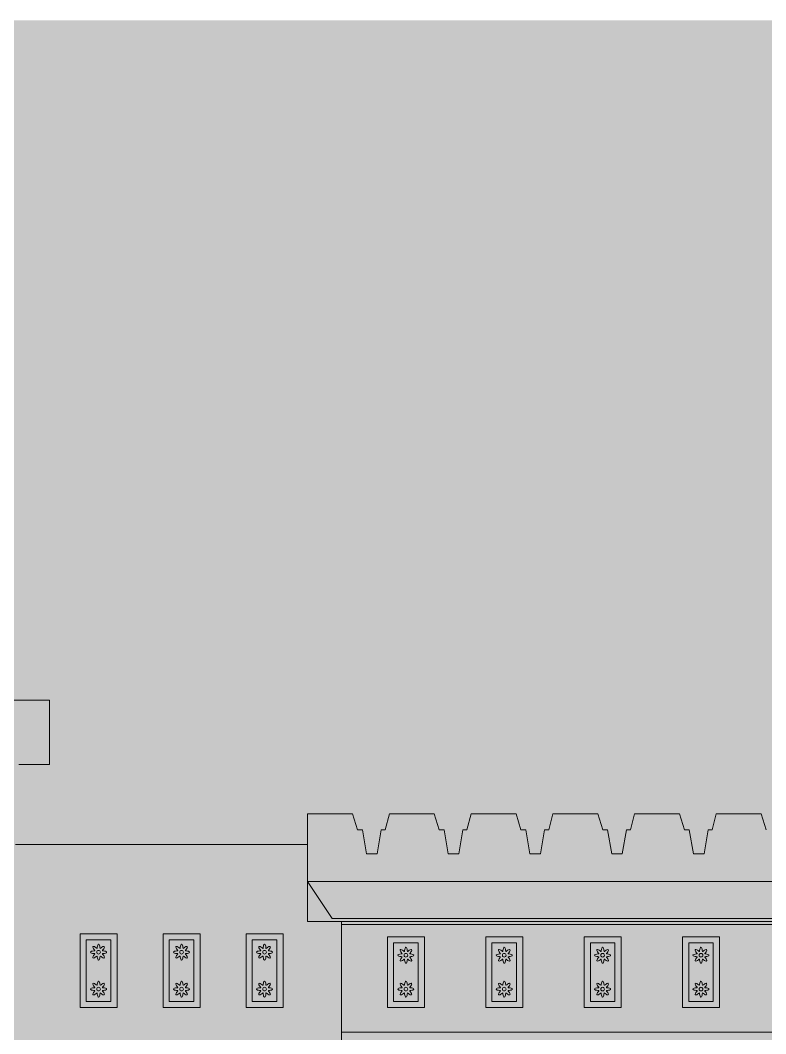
# Model space of a CAD drawing. Header units: millimetres. Extents: x -2412 to 16214, y -1176 to 12015.
# Drawn here: x 8695 to 12398, y 6985 to 12015 of the extents above; entities that cross this region are included whole.
import ezdxf

# ---------------------------------------------------------------- set-up
doc = ezdxf.new("R2010")
doc.units = ezdxf.units.MM
for name, color, linetype, lineweight, true_color in [('00_WHITE_BACKGROUND', 7, 'Continuous', 18, 0xffffff), ('01_STRUCTURE', 7, 'Continuous', 18, 0x000000), ('02_CORNICES', 7, 'Continuous', 18, 0x000000), ('03_FRAMES_DOORS', 7, 'Continuous', 18, 0x000000), ('04_GLAZING_SHUTTERS', 7, 'Continuous', 18, 0x000000), ('05_STONE_JOINTS', 7, 'Continuous', 18, 0x000000), ('06_ORNAMENT', 7, 'Continuous', 18, 0x000000)]:
    doc.layers.add(name, color=color, linetype=linetype, lineweight=lineweight, true_color=true_color)

msp = doc.modelspace()

# ---------------------------------------------------------------- linework, layer by layer
at = {"layer": '00_WHITE_BACKGROUND', "lineweight": 18, "true_color": 0xffffff}
msp.add_solid([(-2412.2137, -1175.5725), (16213.7405, -1175.5725), (-2412.2137, 12015.2672), (16213.7405, 12015.2672)], dxfattribs=at)
at = {"layer": '01_STRUCTURE', "color": 7, "lineweight": 18, "true_color": 0x000000}
for points in [[(10122.1374, 7923.6641), (8671.7557, 7923.6641)], [(10290.0763, 7541.9847), (10122.1374, 7541.9847), (10122.1374, 7740.458)], [(10290.0763, 6992.3664), (10290.0763, 7526.7176)]]:
    msp.add_lwpolyline(points, dxfattribs=at)
at = {"layer": '02_CORNICES', "color": 7, "lineweight": 18, "true_color": 0x000000}
for points in [[(8620.8244, 8641.2214), (8839.6947, 8641.2214), (8839.6947, 8320.6107), (8687.0229, 8320.6107)], [(10122.1374, 7740.458), (10122.1374, 7923.6641), (10122.1374, 8076.3359), (10345.4656, 8076.3359), (10369.8321, 7996.9466), (10394.1985, 7996.9466), (10414.5038, 7877.8626), (10467.2824, 7877.8626), (10487.5878, 7996.9466), (10507.8931, 7996.9466), (10528.1985, 8076.3359), (10751.5267, 8076.3359), (10775.8931, 7996.9466), (10800.2595, 7996.9466), (10820.5649, 7877.8626), (10873.3435, 7877.8626), (10893.6489, 7996.9466), (10913.9542, 7996.9466), (10934.2595, 8076.3359), (11157.5878, 8076.3359), (11181.9542, 7996.9466), (11206.3206, 7996.9466), (11226.6107, 7877.8626), (11279.4046, 7877.8626), (11299.7099, 7996.9466), (11320.0153, 7996.9466), (11340.3206, 8076.3359), (11563.6489, 8076.3359), (11588.0153, 7996.9466), (11612.3664, 7996.9466), (11632.6718, 7877.8626), (11685.4656, 7877.8626), (11705.771, 7996.9466), (11726.0763, 7996.9466), (11746.3664, 8076.3359), (11969.7099, 8076.3359), (11994.0763, 7996.9466), (12018.4275, 7996.9466), (12038.7328, 7877.8626), (12091.5267, 7877.8626), (12111.8321, 7996.9466), (12132.1221, 7996.9466), (12152.4275, 8076.3359), (12375.771, 8076.3359), (12400.1221, 7996.9466)], [(14000, 7740.458), (10122.1374, 7740.458)], [(14000, 7740.458), (13877.8626, 7557.2519), (10244.2748, 7557.2519), (10122.1374, 7740.458)]]:
    msp.add_lwpolyline(points, dxfattribs=at)
at = {"layer": '03_FRAMES_DOORS', "color": 7, "lineweight": 18, "true_color": 0x000000}
for points in [[(8992.3664, 7480.916), (8992.3664, 7114.5038), (9175.5725, 7114.5038), (9175.5725, 7480.916)], [(9404.5802, 7480.916), (9404.5802, 7114.5038), (9587.7863, 7114.5038), (9587.7863, 7480.916)], [(9816.7939, 7480.916), (9816.7939, 7114.5038), (10000, 7114.5038), (10000, 7480.916)], [(10519.084, 7465.6489), (10702.2901, 7465.6489), (10702.2901, 7114.5038), (10519.084, 7114.5038)], [(11007.6336, 7465.6489), (11190.8397, 7465.6489), (11190.8397, 7114.5038), (11007.6336, 7114.5038)], [(11496.1832, 7465.6489), (11679.3893, 7465.6489), (11679.3893, 7114.5038), (11496.1832, 7114.5038)], [(11984.7328, 7465.6489), (12167.9389, 7465.6489), (12167.9389, 7114.5038), (11984.7328, 7114.5038)]]:
    msp.add_lwpolyline(points, close=True, dxfattribs=at)
at = {"layer": '04_GLAZING_SHUTTERS', "color": 7, "lineweight": 18, "true_color": 0x000000}
for points in [[(9022.9008, 7450.3817), (9022.9008, 7145.0382), (9145.0382, 7145.0382), (9145.0382, 7450.3817)], [(9435.1145, 7450.3817), (9435.1145, 7145.0382), (9557.2519, 7145.0382), (9557.2519, 7450.3817)], [(9847.3282, 7450.3817), (9847.3282, 7145.0382), (9969.4656, 7145.0382), (9969.4656, 7450.3817)], [(10549.6183, 7435.1145), (10671.7557, 7435.1145), (10671.7557, 7145.0382), (10549.6183, 7145.0382)], [(11038.1679, 7435.1145), (11160.3053, 7435.1145), (11160.3053, 7145.0382), (11038.1679, 7145.0382)], [(11526.7176, 7435.1145), (11648.855, 7435.1145), (11648.855, 7145.0382), (11526.7176, 7145.0382)], [(12015.2672, 7435.1145), (12137.4046, 7435.1145), (12137.4046, 7145.0382), (12015.2672, 7145.0382)]]:
    msp.add_lwpolyline(points, close=True, dxfattribs=at)
at = {"layer": '05_STONE_JOINTS', "color": 7, "lineweight": 18, "true_color": 0x000000}
for points in [[(13832.0611, 7526.7176), (13832.0611, 7541.9847), (10290.0763, 7541.9847), (10290.0763, 7526.7176)], [(13832.0611, 6992.3664), (13832.0611, 6977.0992), (13832.0611, 6656.4885), (13832.0611, 6564.8855), (10290.0763, 6564.8855), (10290.0763, 6656.4885), (10290.0763, 6977.0992), (10290.0763, 6992.3664)]]:
    msp.add_lwpolyline(points, close=True, dxfattribs=at)
at = {"layer": '06_ORNAMENT', "color": 7, "lineweight": 18, "true_color": 0x000000}
for points in [[(9044.2748, 7389.313), (9045.6336, 7386.7939), (9049.3435, 7384.7481), (9054.3817, 7383.4198), (9059.4351, 7382.7328), (9063.2214, 7382.2748), (9064.9008, 7381.4198), (9064.3053, 7379.6183), (9061.9695, 7376.6107), (9058.8855, 7372.5496), (9056.2595, 7368.0458), (9055.084, 7363.9847), (9055.9084, 7361.2519), (9058.6412, 7360.4275), (9062.7023, 7361.6031), (9067.2061, 7364.229), (9071.2672, 7367.313), (9074.2748, 7369.6489), (9076.0763, 7370.2443), (9076.9313, 7368.5649), (9077.3893, 7364.7786), (9078.0916, 7359.7252), (9079.4046, 7354.687), (9081.4504, 7350.9771), (9083.9695, 7349.6183), (9086.4885, 7350.9771), (9088.5344, 7354.687), (9089.8626, 7359.7252), (9090.5496, 7364.7786), (9091.0076, 7368.5649), (9091.8626, 7370.2443), (9093.6641, 7369.6489), (9096.6718, 7367.313), (9100.7328, 7364.229), (9105.2366, 7361.6031), (9109.2977, 7360.4275), (9112.0305, 7361.2519), (9112.855, 7363.9847), (9111.6794, 7368.0458), (9109.0534, 7372.5496), (9105.9695, 7376.6107), (9103.6336, 7379.6183), (9103.0382, 7381.4198), (9104.7176, 7382.2748), (9108.5038, 7382.7328), (9113.5573, 7383.4198), (9118.5954, 7384.7481), (9122.3053, 7386.7939), (9123.6641, 7389.313), (9122.3053, 7391.8321), (9118.5954, 7393.8779), (9113.5573, 7395.1908), (9108.5038, 7395.8931), (9104.7176, 7396.3511), (9103.0382, 7397.2061), (9103.6336, 7399.0076), (9105.9695, 7402.0153), (9109.0534, 7406.0763), (9111.6794, 7410.5802), (9112.855, 7414.6412), (9112.0305, 7417.374), (9109.2977, 7418.1985), (9105.2366, 7417.0229), (9100.7328, 7414.3969), (9096.6718, 7411.313), (9093.6641, 7408.9771), (9091.8626, 7408.3817), (9091.0076, 7410.0611), (9090.5496, 7413.8473), (9089.8626, 7418.9008), (9088.5344, 7423.9389), (9086.4885, 7427.6489), (9083.9695, 7429.0076), (9081.4504, 7427.6489), (9079.4046, 7423.9389), (9078.0916, 7418.9008), (9077.3893, 7413.8473), (9076.9313, 7410.0611), (9076.0763, 7408.3817), (9074.2748, 7408.9771), (9071.2672, 7411.313), (9067.2061, 7414.3969), (9062.7023, 7417.0229), (9058.6412, 7418.1985), (9055.9084, 7417.374), (9055.084, 7414.6412), (9056.2595, 7410.5802), (9058.8855, 7406.0763), (9061.9695, 7402.0153), (9064.3053, 7399.0076), (9064.9008, 7397.2061), (9063.2214, 7396.3511), (9059.4351, 7395.8931), (9054.3817, 7395.1908), (9049.3435, 7393.8779), (9045.6336, 7391.8321)], [(9074.8397, 7389.313), (9075.542, 7385.8168), (9077.5115, 7382.855), (9080.4733, 7380.8855), (9083.9695, 7380.1832), (9087.4656, 7380.8855), (9090.4275, 7382.855), (9092.3969, 7385.8168), (9093.0992, 7389.313), (9092.3969, 7392.8092), (9090.4275, 7395.771), (9087.4656, 7397.7405), (9083.9695, 7398.4427), (9080.4733, 7397.7405), (9077.5115, 7395.771), (9075.542, 7392.8092)], [(9456.4885, 7389.313), (9457.8473, 7386.7939), (9461.5573, 7384.7481), (9466.5954, 7383.4198), (9471.6489, 7382.7328), (9475.4351, 7382.2748), (9477.1145, 7381.4198), (9476.5191, 7379.6183), (9474.1832, 7376.6107), (9471.0992, 7372.5496), (9468.4733, 7368.0458), (9467.2977, 7363.9847), (9468.1221, 7361.2519), (9470.855, 7360.4275), (9474.916, 7361.6031), (9479.4198, 7364.229), (9483.4809, 7367.313), (9486.4885, 7369.6489), (9488.2901, 7370.2443), (9489.145, 7368.5649), (9489.6031, 7364.7786), (9490.3053, 7359.7252), (9491.6183, 7354.687), (9493.6641, 7350.9771), (9496.1832, 7349.6183), (9498.7023, 7350.9771), (9500.7481, 7354.687), (9502.0763, 7359.7252), (9502.7634, 7364.7786), (9503.2214, 7368.5649), (9504.0763, 7370.2443), (9505.8779, 7369.6489), (9508.8855, 7367.313), (9512.9466, 7364.229), (9517.4504, 7361.6031), (9521.5115, 7360.4275), (9524.2443, 7361.2519), (9525.0687, 7363.9847), (9523.8931, 7368.0458), (9521.2672, 7372.5496), (9518.1832, 7376.6107), (9515.8473, 7379.6183), (9515.2519, 7381.4198), (9516.9313, 7382.2748), (9520.7176, 7382.7328), (9525.771, 7383.4198), (9530.8092, 7384.7481), (9534.5191, 7386.7939), (9535.8779, 7389.313), (9534.5191, 7391.8321), (9530.8092, 7393.8779), (9525.771, 7395.1908), (9520.7176, 7395.8931), (9516.9313, 7396.3511), (9515.2519, 7397.2061), (9515.8473, 7399.0076), (9518.1832, 7402.0153), (9521.2672, 7406.0763), (9523.8931, 7410.5802), (9525.0687, 7414.6412), (9524.2443, 7417.374), (9521.5115, 7418.1985), (9517.4504, 7417.0229), (9512.9466, 7414.3969), (9508.8855, 7411.313), (9505.8779, 7408.9771), (9504.0763, 7408.3817), (9503.2214, 7410.0611), (9502.7634, 7413.8473), (9502.0763, 7418.9008), (9500.7481, 7423.9389), (9498.7023, 7427.6489), (9496.1832, 7429.0076), (9493.6641, 7427.6489), (9491.6183, 7423.9389), (9490.3053, 7418.9008), (9489.6031, 7413.8473), (9489.145, 7410.0611), (9488.2901, 7408.3817), (9486.4885, 7408.9771), (9483.4809, 7411.313), (9479.4198, 7414.3969), (9474.916, 7417.0229), (9470.855, 7418.1985), (9468.1221, 7417.374), (9467.2977, 7414.6412), (9468.4733, 7410.5802), (9471.0992, 7406.0763), (9474.1832, 7402.0153), (9476.5191, 7399.0076), (9477.1145, 7397.2061), (9475.4351, 7396.3511), (9471.6489, 7395.8931), (9466.5954, 7395.1908), (9461.5573, 7393.8779), (9457.8473, 7391.8321)], [(9487.0534, 7389.313), (9487.7557, 7385.8168), (9489.7252, 7382.855), (9492.687, 7380.8855), (9496.1832, 7380.1832), (9499.6794, 7380.8855), (9502.6412, 7382.855), (9504.6107, 7385.8168), (9505.313, 7389.313), (9504.6107, 7392.8092), (9502.6412, 7395.771), (9499.6794, 7397.7405), (9496.1832, 7398.4427), (9492.687, 7397.7405), (9489.7252, 7395.771), (9487.7557, 7392.8092)], [(9868.7023, 7389.313), (9870.0611, 7386.7939), (9873.771, 7384.7481), (9878.8092, 7383.4198), (9883.8626, 7382.7328), (9887.6489, 7382.2748), (9889.3282, 7381.4198), (9888.7328, 7379.6183), (9886.3969, 7376.6107), (9883.313, 7372.5496), (9880.687, 7368.0458), (9879.5115, 7363.9847), (9880.3359, 7361.2519), (9883.0687, 7360.4275), (9887.1298, 7361.6031), (9891.6336, 7364.229), (9895.6947, 7367.313), (9898.7023, 7369.6489), (9900.5038, 7370.2443), (9901.3588, 7368.5649), (9901.8168, 7364.7786), (9902.5191, 7359.7252), (9903.8321, 7354.687), (9905.8779, 7350.9771), (9908.3969, 7349.6183), (9910.916, 7350.9771), (9912.9618, 7354.687), (9914.2901, 7359.7252), (9914.9771, 7364.7786), (9915.4351, 7368.5649), (9916.2901, 7370.2443), (9918.0916, 7369.6489), (9921.0992, 7367.313), (9925.1603, 7364.229), (9929.6641, 7361.6031), (9933.7252, 7360.4275), (9936.458, 7361.2519), (9937.2824, 7363.9847), (9936.1069, 7368.0458), (9933.4809, 7372.5496), (9930.3969, 7376.6107), (9928.0611, 7379.6183), (9927.4656, 7381.4198), (9929.145, 7382.2748), (9932.9313, 7382.7328), (9937.9847, 7383.4198), (9943.0229, 7384.7481), (9946.7328, 7386.7939), (9948.0916, 7389.313), (9946.7328, 7391.8321), (9943.0229, 7393.8779), (9937.9847, 7395.1908), (9932.9313, 7395.8931), (9929.145, 7396.3511), (9927.4656, 7397.2061), (9928.0611, 7399.0076), (9930.3969, 7402.0153), (9933.4809, 7406.0763), (9936.1069, 7410.5802), (9937.2824, 7414.6412), (9936.458, 7417.374), (9933.7252, 7418.1985), (9929.6641, 7417.0229), (9925.1603, 7414.3969), (9921.0992, 7411.313), (9918.0916, 7408.9771), (9916.2901, 7408.3817), (9915.4351, 7410.0611), (9914.9771, 7413.8473), (9914.2901, 7418.9008), (9912.9618, 7423.9389), (9910.916, 7427.6489), (9908.3969, 7429.0076), (9905.8779, 7427.6489), (9903.8321, 7423.9389), (9902.5191, 7418.9008), (9901.8168, 7413.8473), (9901.3588, 7410.0611), (9900.5038, 7408.3817), (9898.7023, 7408.9771), (9895.6947, 7411.313), (9891.6336, 7414.3969), (9887.1298, 7417.0229), (9883.0687, 7418.1985), (9880.3359, 7417.374), (9879.5115, 7414.6412), (9880.687, 7410.5802), (9883.313, 7406.0763), (9886.3969, 7402.0153), (9888.7328, 7399.0076), (9889.3282, 7397.2061), (9887.6489, 7396.3511), (9883.8626, 7395.8931), (9878.8092, 7395.1908), (9873.771, 7393.8779), (9870.0611, 7391.8321)], [(9899.2672, 7389.313), (9899.9695, 7385.8168), (9901.9389, 7382.855), (9904.9008, 7380.8855), (9908.3969, 7380.1832), (9911.8931, 7380.8855), (9914.855, 7382.855), (9916.8244, 7385.8168), (9917.5267, 7389.313), (9916.8244, 7392.8092), (9914.855, 7395.771), (9911.8931, 7397.7405), (9908.3969, 7398.4427), (9904.9008, 7397.7405), (9901.9389, 7395.771), (9899.9695, 7392.8092)], [(10570.9924, 7374.0458), (10572.3511, 7371.5267), (10576.0611, 7369.4809), (10581.0992, 7368.1527), (10586.1527, 7367.4656), (10589.9389, 7367.0076), (10591.6183, 7366.1527), (10591.0229, 7364.3511), (10588.687, 7361.3435), (10585.6031, 7357.2824), (10582.9771, 7352.7786), (10581.8015, 7348.7176), (10582.626, 7345.9847), (10585.3588, 7345.1603), (10589.4198, 7346.3359), (10593.9237, 7348.9618), (10597.9847, 7352.0458), (10600.9924, 7354.3817), (10602.7939, 7354.9771), (10603.6489, 7353.2977), (10604.1069, 7349.5115), (10604.8092, 7344.458), (10606.1221, 7339.4198), (10608.1679, 7335.7099), (10610.687, 7334.3511), (10613.2061, 7335.7099), (10615.2519, 7339.4198), (10616.5802, 7344.458), (10617.2672, 7349.5115), (10617.7252, 7353.2977), (10618.5802, 7354.9771), (10620.3817, 7354.3817), (10623.3893, 7352.0458), (10627.4504, 7348.9618), (10631.9542, 7346.3359), (10636.0153, 7345.1603), (10638.7481, 7345.9847), (10639.5725, 7348.7176), (10638.3969, 7352.7786), (10635.771, 7357.2824), (10632.687, 7361.3435), (10630.3511, 7364.3511), (10629.7557, 7366.1527), (10631.4351, 7367.0076), (10635.2214, 7367.4656), (10640.2748, 7368.1527), (10645.313, 7369.4809), (10649.0229, 7371.5267), (10650.3817, 7374.0458), (10649.0229, 7376.5649), (10645.313, 7378.6107), (10640.2748, 7379.9237), (10635.2214, 7380.626), (10631.4351, 7381.084), (10629.7557, 7381.9389), (10630.3511, 7383.7405), (10632.687, 7386.7481), (10635.771, 7390.8092), (10638.3969, 7395.313), (10639.5725, 7399.374), (10638.7481, 7402.1069), (10636.0153, 7402.9313), (10631.9542, 7401.7557), (10627.4504, 7399.1298), (10623.3893, 7396.0458), (10620.3817, 7393.7099), (10618.5802, 7393.1145), (10617.7252, 7394.7939), (10617.2672, 7398.5802), (10616.5802, 7403.6336), (10615.2519, 7408.6718), (10613.2061, 7412.3817), (10610.687, 7413.7405), (10608.1679, 7412.3817), (10606.1221, 7408.6718), (10604.8092, 7403.6336), (10604.1069, 7398.5802), (10603.6489, 7394.7939), (10602.7939, 7393.1145), (10600.9924, 7393.7099), (10597.9847, 7396.0458), (10593.9237, 7399.1298), (10589.4198, 7401.7557), (10585.3588, 7402.9313), (10582.626, 7402.1069), (10581.8015, 7399.374), (10582.9771, 7395.313), (10585.6031, 7390.8092), (10588.687, 7386.7481), (10591.0229, 7383.7405), (10591.6183, 7381.9389), (10589.9389, 7381.084), (10586.1527, 7380.626), (10581.0992, 7379.9237), (10576.0611, 7378.6107), (10572.3511, 7376.5649)], [(11059.542, 7374.0458), (11060.9008, 7371.5267), (11064.6107, 7369.4809), (11069.6489, 7368.1527), (11074.7023, 7367.4656), (11078.4885, 7367.0076), (11080.1679, 7366.1527), (11079.5725, 7364.3511), (11077.2366, 7361.3435), (11074.1527, 7357.2824), (11071.5267, 7352.7786), (11070.3511, 7348.7176), (11071.1756, 7345.9847), (11073.9084, 7345.1603), (11077.9695, 7346.3359), (11082.4733, 7348.9618), (11086.5344, 7352.0458), (11089.542, 7354.3817), (11091.3435, 7354.9771), (11092.1985, 7353.2977), (11092.6565, 7349.5115), (11093.3588, 7344.458), (11094.6718, 7339.4198), (11096.7176, 7335.7099), (11099.2366, 7334.3511), (11101.7557, 7335.7099), (11103.8015, 7339.4198), (11105.1298, 7344.458), (11105.8168, 7349.5115), (11106.2748, 7353.2977), (11107.1298, 7354.9771), (11108.9313, 7354.3817), (11111.9389, 7352.0458), (11116, 7348.9618), (11120.5038, 7346.3359), (11124.5649, 7345.1603), (11127.2977, 7345.9847), (11128.1221, 7348.7176), (11126.9466, 7352.7786), (11124.3206, 7357.2824), (11121.2366, 7361.3435), (11118.9008, 7364.3511), (11118.3053, 7366.1527), (11119.9847, 7367.0076), (11123.771, 7367.4656), (11128.8244, 7368.1527), (11133.8626, 7369.4809), (11137.5725, 7371.5267), (11138.9313, 7374.0458), (11137.5725, 7376.5649), (11133.8626, 7378.6107), (11128.8244, 7379.9237), (11123.771, 7380.626), (11119.9847, 7381.084), (11118.3053, 7381.9389), (11118.9008, 7383.7405), (11121.2366, 7386.7481), (11124.3206, 7390.8092), (11126.9466, 7395.313), (11128.1221, 7399.374), (11127.2977, 7402.1069), (11124.5649, 7402.9313), (11120.5038, 7401.7557), (11116, 7399.1298), (11111.9389, 7396.0458), (11108.9313, 7393.7099), (11107.1298, 7393.1145), (11106.2748, 7394.7939), (11105.8168, 7398.5802), (11105.1298, 7403.6336), (11103.8015, 7408.6718), (11101.7557, 7412.3817), (11099.2366, 7413.7405), (11096.7176, 7412.3817), (11094.6718, 7408.6718), (11093.3588, 7403.6336), (11092.6565, 7398.5802), (11092.1985, 7394.7939), (11091.3435, 7393.1145), (11089.542, 7393.7099), (11086.5344, 7396.0458), (11082.4733, 7399.1298), (11077.9695, 7401.7557), (11073.9084, 7402.9313), (11071.1756, 7402.1069), (11070.3511, 7399.374), (11071.5267, 7395.313), (11074.1527, 7390.8092), (11077.2366, 7386.7481), (11079.5725, 7383.7405), (11080.1679, 7381.9389), (11078.4885, 7381.084), (11074.7023, 7380.626), (11069.6489, 7379.9237), (11064.6107, 7378.6107), (11060.9008, 7376.5649)], [(11548.0916, 7374.0458), (11549.4504, 7371.5267), (11553.1603, 7369.4809), (11558.1985, 7368.1527), (11563.2519, 7367.4656), (11567.0382, 7367.0076), (11568.7176, 7366.1527), (11568.1221, 7364.3511), (11565.7863, 7361.3435), (11562.7023, 7357.2824), (11560.0763, 7352.7786), (11558.9008, 7348.7176), (11559.7252, 7345.9847), (11562.458, 7345.1603), (11566.5191, 7346.3359), (11571.0229, 7348.9618), (11575.084, 7352.0458), (11578.0916, 7354.3817), (11579.8931, 7354.9771), (11580.7481, 7353.2977), (11581.2061, 7349.5115), (11581.9084, 7344.458), (11583.2214, 7339.4198), (11585.2672, 7335.7099), (11587.7863, 7334.3511), (11590.3053, 7335.7099), (11592.3511, 7339.4198), (11593.6794, 7344.458), (11594.3664, 7349.5115), (11594.8244, 7353.2977), (11595.6794, 7354.9771), (11597.4809, 7354.3817), (11600.4885, 7352.0458), (11604.5496, 7348.9618), (11609.0534, 7346.3359), (11613.1145, 7345.1603), (11615.8473, 7345.9847), (11616.6718, 7348.7176), (11615.4962, 7352.7786), (11612.8702, 7357.2824), (11609.7863, 7361.3435), (11607.4504, 7364.3511), (11606.855, 7366.1527), (11608.5344, 7367.0076), (11612.3206, 7367.4656), (11617.374, 7368.1527), (11622.4122, 7369.4809), (11626.1221, 7371.5267), (11627.4809, 7374.0458), (11626.1221, 7376.5649), (11622.4122, 7378.6107), (11617.374, 7379.9237), (11612.3206, 7380.626), (11608.5344, 7381.084), (11606.855, 7381.9389), (11607.4504, 7383.7405), (11609.7863, 7386.7481), (11612.8702, 7390.8092), (11615.4962, 7395.313), (11616.6718, 7399.374), (11615.8473, 7402.1069), (11613.1145, 7402.9313), (11609.0534, 7401.7557), (11604.5496, 7399.1298), (11600.4885, 7396.0458), (11597.4809, 7393.7099), (11595.6794, 7393.1145), (11594.8244, 7394.7939), (11594.3664, 7398.5802), (11593.6794, 7403.6336), (11592.3511, 7408.6718), (11590.3053, 7412.3817), (11587.7863, 7413.7405), (11585.2672, 7412.3817), (11583.2214, 7408.6718), (11581.9084, 7403.6336), (11581.2061, 7398.5802), (11580.7481, 7394.7939), (11579.8931, 7393.1145), (11578.0916, 7393.7099), (11575.084, 7396.0458), (11571.0229, 7399.1298), (11566.5191, 7401.7557), (11562.458, 7402.9313), (11559.7252, 7402.1069), (11558.9008, 7399.374), (11560.0763, 7395.313), (11562.7023, 7390.8092), (11565.7863, 7386.7481), (11568.1221, 7383.7405), (11568.7176, 7381.9389), (11567.0382, 7381.084), (11563.2519, 7380.626), (11558.1985, 7379.9237), (11553.1603, 7378.6107), (11549.4504, 7376.5649)], [(12036.6412, 7374.0458), (12038, 7371.5267), (12041.7099, 7369.4809), (12046.7481, 7368.1527), (12051.8015, 7367.4656), (12055.5878, 7367.0076), (12057.2672, 7366.1527), (12056.6718, 7364.3511), (12054.3359, 7361.3435), (12051.2519, 7357.2824), (12048.626, 7352.7786), (12047.4504, 7348.7176), (12048.2748, 7345.9847), (12051.0076, 7345.1603), (12055.0687, 7346.3359), (12059.5725, 7348.9618), (12063.6336, 7352.0458), (12066.6412, 7354.3817), (12068.4427, 7354.9771), (12069.2977, 7353.2977), (12069.7557, 7349.5115), (12070.458, 7344.458), (12071.771, 7339.4198), (12073.8168, 7335.7099), (12076.3359, 7334.3511), (12078.855, 7335.7099), (12080.9008, 7339.4198), (12082.229, 7344.458), (12082.916, 7349.5115), (12083.374, 7353.2977), (12084.229, 7354.9771), (12086.0305, 7354.3817), (12089.0382, 7352.0458), (12093.0992, 7348.9618), (12097.6031, 7346.3359), (12101.6641, 7345.1603), (12104.3969, 7345.9847), (12105.2214, 7348.7176), (12104.0458, 7352.7786), (12101.4198, 7357.2824), (12098.3359, 7361.3435), (12096, 7364.3511), (12095.4046, 7366.1527), (12097.084, 7367.0076), (12100.8702, 7367.4656), (12105.9237, 7368.1527), (12110.9618, 7369.4809), (12114.6718, 7371.5267), (12116.0305, 7374.0458), (12114.6718, 7376.5649), (12110.9618, 7378.6107), (12105.9237, 7379.9237), (12100.8702, 7380.626), (12097.084, 7381.084), (12095.4046, 7381.9389), (12096, 7383.7405), (12098.3359, 7386.7481), (12101.4198, 7390.8092), (12104.0458, 7395.313), (12105.2214, 7399.374), (12104.3969, 7402.1069), (12101.6641, 7402.9313), (12097.6031, 7401.7557), (12093.0992, 7399.1298), (12089.0382, 7396.0458), (12086.0305, 7393.7099), (12084.229, 7393.1145), (12083.374, 7394.7939), (12082.916, 7398.5802), (12082.229, 7403.6336), (12080.9008, 7408.6718), (12078.855, 7412.3817), (12076.3359, 7413.7405), (12073.8168, 7412.3817), (12071.771, 7408.6718), (12070.458, 7403.6336), (12069.7557, 7398.5802), (12069.2977, 7394.7939), (12068.4427, 7393.1145), (12066.6412, 7393.7099), (12063.6336, 7396.0458), (12059.5725, 7399.1298), (12055.0687, 7401.7557), (12051.0076, 7402.9313), (12048.2748, 7402.1069), (12047.4504, 7399.374), (12048.626, 7395.313), (12051.2519, 7390.8092), (12054.3359, 7386.7481), (12056.6718, 7383.7405), (12057.2672, 7381.9389), (12055.5878, 7381.084), (12051.8015, 7380.626), (12046.7481, 7379.9237), (12041.7099, 7378.6107), (12038, 7376.5649)], [(10601.5573, 7374.0458), (10602.2595, 7370.5496), (10604.229, 7367.5878), (10607.1908, 7365.6183), (10610.687, 7364.916), (10614.1832, 7365.6183), (10617.145, 7367.5878), (10619.1145, 7370.5496), (10619.8168, 7374.0458), (10619.1145, 7377.542), (10617.145, 7380.5038), (10614.1832, 7382.4733), (10610.687, 7383.1756), (10607.1908, 7382.4733), (10604.229, 7380.5038), (10602.2595, 7377.542)], [(11090.1069, 7374.0458), (11090.8092, 7370.5496), (11092.7786, 7367.5878), (11095.7405, 7365.6183), (11099.2366, 7364.916), (11102.7328, 7365.6183), (11105.6947, 7367.5878), (11107.6641, 7370.5496), (11108.3664, 7374.0458), (11107.6641, 7377.542), (11105.6947, 7380.5038), (11102.7328, 7382.4733), (11099.2366, 7383.1756), (11095.7405, 7382.4733), (11092.7786, 7380.5038), (11090.8092, 7377.542)], [(11578.6565, 7374.0458), (11579.3588, 7370.5496), (11581.3282, 7367.5878), (11584.2901, 7365.6183), (11587.7863, 7364.916), (11591.2824, 7365.6183), (11594.2443, 7367.5878), (11596.2137, 7370.5496), (11596.916, 7374.0458), (11596.2137, 7377.542), (11594.2443, 7380.5038), (11591.2824, 7382.4733), (11587.7863, 7383.1756), (11584.2901, 7382.4733), (11581.3282, 7380.5038), (11579.3588, 7377.542)], [(12067.2061, 7374.0458), (12067.9084, 7370.5496), (12069.8779, 7367.5878), (12072.8397, 7365.6183), (12076.3359, 7364.916), (12079.8321, 7365.6183), (12082.7939, 7367.5878), (12084.7634, 7370.5496), (12085.4656, 7374.0458), (12084.7634, 7377.542), (12082.7939, 7380.5038), (12079.8321, 7382.4733), (12076.3359, 7383.1756), (12072.8397, 7382.4733), (12069.8779, 7380.5038), (12067.9084, 7377.542)], [(9044.2748, 7206.1069), (9045.6336, 7203.5878), (9049.3435, 7201.542), (9054.3817, 7200.2137), (9059.4351, 7199.5267), (9063.2214, 7199.0687), (9064.9008, 7198.2137), (9064.3053, 7196.4122), (9061.9695, 7193.4046), (9058.8855, 7189.3435), (9056.2595, 7184.8397), (9055.084, 7180.7786), (9055.9084, 7178.0458), (9058.6412, 7177.2214), (9062.7023, 7178.3969), (9067.2061, 7181.0229), (9071.2672, 7184.1069), (9074.2748, 7186.4427), (9076.0763, 7187.0382), (9076.9313, 7185.3588), (9077.3893, 7181.5725), (9078.0916, 7176.5191), (9079.4046, 7171.4809), (9081.4504, 7167.771), (9083.9695, 7166.4122), (9086.4885, 7167.771), (9088.5344, 7171.4809), (9089.8626, 7176.5191), (9090.5496, 7181.5725), (9091.0076, 7185.3588), (9091.8626, 7187.0382), (9093.6641, 7186.4427), (9096.6718, 7184.1069), (9100.7328, 7181.0229), (9105.2366, 7178.3969), (9109.2977, 7177.2214), (9112.0305, 7178.0458), (9112.855, 7180.7786), (9111.6794, 7184.8397), (9109.0534, 7189.3435), (9105.9695, 7193.4046), (9103.6336, 7196.4122), (9103.0382, 7198.2137), (9104.7176, 7199.0687), (9108.5038, 7199.5267), (9113.5573, 7200.2137), (9118.5954, 7201.542), (9122.3053, 7203.5878), (9123.6641, 7206.1069), (9122.3053, 7208.626), (9118.5954, 7210.6718), (9113.5573, 7211.9847), (9108.5038, 7212.687), (9104.7176, 7213.145), (9103.0382, 7214), (9103.6336, 7215.8015), (9105.9695, 7218.8092), (9109.0534, 7222.8702), (9111.6794, 7227.374), (9112.855, 7231.4351), (9112.0305, 7234.1679), (9109.2977, 7234.9924), (9105.2366, 7233.8168), (9100.7328, 7231.1908), (9096.6718, 7228.1069), (9093.6641, 7225.771), (9091.8626, 7225.1756), (9091.0076, 7226.855), (9090.5496, 7230.6412), (9089.8626, 7235.6947), (9088.5344, 7240.7328), (9086.4885, 7244.4427), (9083.9695, 7245.8015), (9081.4504, 7244.4427), (9079.4046, 7240.7328), (9078.0916, 7235.6947), (9077.3893, 7230.6412), (9076.9313, 7226.855), (9076.0763, 7225.1756), (9074.2748, 7225.771), (9071.2672, 7228.1069), (9067.2061, 7231.1908), (9062.7023, 7233.8168), (9058.6412, 7234.9924), (9055.9084, 7234.1679), (9055.084, 7231.4351), (9056.2595, 7227.374), (9058.8855, 7222.8702), (9061.9695, 7218.8092), (9064.3053, 7215.8015), (9064.9008, 7214), (9063.2214, 7213.145), (9059.4351, 7212.687), (9054.3817, 7211.9847), (9049.3435, 7210.6718), (9045.6336, 7208.626)], [(9456.4885, 7206.1069), (9457.8473, 7203.5878), (9461.5573, 7201.542), (9466.5954, 7200.2137), (9471.6489, 7199.5267), (9475.4351, 7199.0687), (9477.1145, 7198.2137), (9476.5191, 7196.4122), (9474.1832, 7193.4046), (9471.0992, 7189.3435), (9468.4733, 7184.8397), (9467.2977, 7180.7786), (9468.1221, 7178.0458), (9470.855, 7177.2214), (9474.916, 7178.3969), (9479.4198, 7181.0229), (9483.4809, 7184.1069), (9486.4885, 7186.4427), (9488.2901, 7187.0382), (9489.145, 7185.3588), (9489.6031, 7181.5725), (9490.3053, 7176.5191), (9491.6183, 7171.4809), (9493.6641, 7167.771), (9496.1832, 7166.4122), (9498.7023, 7167.771), (9500.7481, 7171.4809), (9502.0763, 7176.5191), (9502.7634, 7181.5725), (9503.2214, 7185.3588), (9504.0763, 7187.0382), (9505.8779, 7186.4427), (9508.8855, 7184.1069), (9512.9466, 7181.0229), (9517.4504, 7178.3969), (9521.5115, 7177.2214), (9524.2443, 7178.0458), (9525.0687, 7180.7786), (9523.8931, 7184.8397), (9521.2672, 7189.3435), (9518.1832, 7193.4046), (9515.8473, 7196.4122), (9515.2519, 7198.2137), (9516.9313, 7199.0687), (9520.7176, 7199.5267), (9525.771, 7200.2137), (9530.8092, 7201.542), (9534.5191, 7203.5878), (9535.8779, 7206.1069), (9534.5191, 7208.626), (9530.8092, 7210.6718), (9525.771, 7211.9847), (9520.7176, 7212.687), (9516.9313, 7213.145), (9515.2519, 7214), (9515.8473, 7215.8015), (9518.1832, 7218.8092), (9521.2672, 7222.8702), (9523.8931, 7227.374), (9525.0687, 7231.4351), (9524.2443, 7234.1679), (9521.5115, 7234.9924), (9517.4504, 7233.8168), (9512.9466, 7231.1908), (9508.8855, 7228.1069), (9505.8779, 7225.771), (9504.0763, 7225.1756), (9503.2214, 7226.855), (9502.7634, 7230.6412), (9502.0763, 7235.6947), (9500.7481, 7240.7328), (9498.7023, 7244.4427), (9496.1832, 7245.8015), (9493.6641, 7244.4427), (9491.6183, 7240.7328), (9490.3053, 7235.6947), (9489.6031, 7230.6412), (9489.145, 7226.855), (9488.2901, 7225.1756), (9486.4885, 7225.771), (9483.4809, 7228.1069), (9479.4198, 7231.1908), (9474.916, 7233.8168), (9470.855, 7234.9924), (9468.1221, 7234.1679), (9467.2977, 7231.4351), (9468.4733, 7227.374), (9471.0992, 7222.8702), (9474.1832, 7218.8092), (9476.5191, 7215.8015), (9477.1145, 7214), (9475.4351, 7213.145), (9471.6489, 7212.687), (9466.5954, 7211.9847), (9461.5573, 7210.6718), (9457.8473, 7208.626)], [(9868.7023, 7206.1069), (9870.0611, 7203.5878), (9873.771, 7201.542), (9878.8092, 7200.2137), (9883.8626, 7199.5267), (9887.6489, 7199.0687), (9889.3282, 7198.2137), (9888.7328, 7196.4122), (9886.3969, 7193.4046), (9883.313, 7189.3435), (9880.687, 7184.8397), (9879.5115, 7180.7786), (9880.3359, 7178.0458), (9883.0687, 7177.2214), (9887.1298, 7178.3969), (9891.6336, 7181.0229), (9895.6947, 7184.1069), (9898.7023, 7186.4427), (9900.5038, 7187.0382), (9901.3588, 7185.3588), (9901.8168, 7181.5725), (9902.5191, 7176.5191), (9903.8321, 7171.4809), (9905.8779, 7167.771), (9908.3969, 7166.4122), (9910.916, 7167.771), (9912.9618, 7171.4809), (9914.2901, 7176.5191), (9914.9771, 7181.5725), (9915.4351, 7185.3588), (9916.2901, 7187.0382), (9918.0916, 7186.4427), (9921.0992, 7184.1069), (9925.1603, 7181.0229), (9929.6641, 7178.3969), (9933.7252, 7177.2214), (9936.458, 7178.0458), (9937.2824, 7180.7786), (9936.1069, 7184.8397), (9933.4809, 7189.3435), (9930.3969, 7193.4046), (9928.0611, 7196.4122), (9927.4656, 7198.2137), (9929.145, 7199.0687), (9932.9313, 7199.5267), (9937.9847, 7200.2137), (9943.0229, 7201.542), (9946.7328, 7203.5878), (9948.0916, 7206.1069), (9946.7328, 7208.626), (9943.0229, 7210.6718), (9937.9847, 7211.9847), (9932.9313, 7212.687), (9929.145, 7213.145), (9927.4656, 7214), (9928.0611, 7215.8015), (9930.3969, 7218.8092), (9933.4809, 7222.8702), (9936.1069, 7227.374), (9937.2824, 7231.4351), (9936.458, 7234.1679), (9933.7252, 7234.9924), (9929.6641, 7233.8168), (9925.1603, 7231.1908), (9921.0992, 7228.1069), (9918.0916, 7225.771), (9916.2901, 7225.1756), (9915.4351, 7226.855), (9914.9771, 7230.6412), (9914.2901, 7235.6947), (9912.9618, 7240.7328), (9910.916, 7244.4427), (9908.3969, 7245.8015), (9905.8779, 7244.4427), (9903.8321, 7240.7328), (9902.5191, 7235.6947), (9901.8168, 7230.6412), (9901.3588, 7226.855), (9900.5038, 7225.1756), (9898.7023, 7225.771), (9895.6947, 7228.1069), (9891.6336, 7231.1908), (9887.1298, 7233.8168), (9883.0687, 7234.9924), (9880.3359, 7234.1679), (9879.5115, 7231.4351), (9880.687, 7227.374), (9883.313, 7222.8702), (9886.3969, 7218.8092), (9888.7328, 7215.8015), (9889.3282, 7214), (9887.6489, 7213.145), (9883.8626, 7212.687), (9878.8092, 7211.9847), (9873.771, 7210.6718), (9870.0611, 7208.626)], [(10570.9924, 7206.1069), (10572.3511, 7203.5878), (10576.0611, 7201.542), (10581.0992, 7200.2137), (10586.1527, 7199.5267), (10589.9389, 7199.0687), (10591.6183, 7198.2137), (10591.0229, 7196.4122), (10588.687, 7193.4046), (10585.6031, 7189.3435), (10582.9771, 7184.8397), (10581.8015, 7180.7786), (10582.626, 7178.0458), (10585.3588, 7177.2214), (10589.4198, 7178.3969), (10593.9237, 7181.0229), (10597.9847, 7184.1069), (10600.9924, 7186.4427), (10602.7939, 7187.0382), (10603.6489, 7185.3588), (10604.1069, 7181.5725), (10604.8092, 7176.5191), (10606.1221, 7171.4809), (10608.1679, 7167.771), (10610.687, 7166.4122), (10613.2061, 7167.771), (10615.2519, 7171.4809), (10616.5802, 7176.5191), (10617.2672, 7181.5725), (10617.7252, 7185.3588), (10618.5802, 7187.0382), (10620.3817, 7186.4427), (10623.3893, 7184.1069), (10627.4504, 7181.0229), (10631.9542, 7178.3969), (10636.0153, 7177.2214), (10638.7481, 7178.0458), (10639.5725, 7180.7786), (10638.3969, 7184.8397), (10635.771, 7189.3435), (10632.687, 7193.4046), (10630.3511, 7196.4122), (10629.7557, 7198.2137), (10631.4351, 7199.0687), (10635.2214, 7199.5267), (10640.2748, 7200.2137), (10645.313, 7201.542), (10649.0229, 7203.5878), (10650.3817, 7206.1069), (10649.0229, 7208.626), (10645.313, 7210.6718), (10640.2748, 7211.9847), (10635.2214, 7212.687), (10631.4351, 7213.145), (10629.7557, 7214), (10630.3511, 7215.8015), (10632.687, 7218.8092), (10635.771, 7222.8702), (10638.3969, 7227.374), (10639.5725, 7231.4351), (10638.7481, 7234.1679), (10636.0153, 7234.9924), (10631.9542, 7233.8168), (10627.4504, 7231.1908), (10623.3893, 7228.1069), (10620.3817, 7225.771), (10618.5802, 7225.1756), (10617.7252, 7226.855), (10617.2672, 7230.6412), (10616.5802, 7235.6947), (10615.2519, 7240.7328), (10613.2061, 7244.4427), (10610.687, 7245.8015), (10608.1679, 7244.4427), (10606.1221, 7240.7328), (10604.8092, 7235.6947), (10604.1069, 7230.6412), (10603.6489, 7226.855), (10602.7939, 7225.1756), (10600.9924, 7225.771), (10597.9847, 7228.1069), (10593.9237, 7231.1908), (10589.4198, 7233.8168), (10585.3588, 7234.9924), (10582.626, 7234.1679), (10581.8015, 7231.4351), (10582.9771, 7227.374), (10585.6031, 7222.8702), (10588.687, 7218.8092), (10591.0229, 7215.8015), (10591.6183, 7214), (10589.9389, 7213.145), (10586.1527, 7212.687), (10581.0992, 7211.9847), (10576.0611, 7210.6718), (10572.3511, 7208.626)], [(11059.542, 7206.1069), (11060.9008, 7203.5878), (11064.6107, 7201.542), (11069.6489, 7200.2137), (11074.7023, 7199.5267), (11078.4885, 7199.0687), (11080.1679, 7198.2137), (11079.5725, 7196.4122), (11077.2366, 7193.4046), (11074.1527, 7189.3435), (11071.5267, 7184.8397), (11070.3511, 7180.7786), (11071.1756, 7178.0458), (11073.9084, 7177.2214), (11077.9695, 7178.3969), (11082.4733, 7181.0229), (11086.5344, 7184.1069), (11089.542, 7186.4427), (11091.3435, 7187.0382), (11092.1985, 7185.3588), (11092.6565, 7181.5725), (11093.3588, 7176.5191), (11094.6718, 7171.4809), (11096.7176, 7167.771), (11099.2366, 7166.4122), (11101.7557, 7167.771), (11103.8015, 7171.4809), (11105.1298, 7176.5191), (11105.8168, 7181.5725), (11106.2748, 7185.3588), (11107.1298, 7187.0382), (11108.9313, 7186.4427), (11111.9389, 7184.1069), (11116, 7181.0229), (11120.5038, 7178.3969), (11124.5649, 7177.2214), (11127.2977, 7178.0458), (11128.1221, 7180.7786), (11126.9466, 7184.8397), (11124.3206, 7189.3435), (11121.2366, 7193.4046), (11118.9008, 7196.4122), (11118.3053, 7198.2137), (11119.9847, 7199.0687), (11123.771, 7199.5267), (11128.8244, 7200.2137), (11133.8626, 7201.542), (11137.5725, 7203.5878), (11138.9313, 7206.1069), (11137.5725, 7208.626), (11133.8626, 7210.6718), (11128.8244, 7211.9847), (11123.771, 7212.687), (11119.9847, 7213.145), (11118.3053, 7214), (11118.9008, 7215.8015), (11121.2366, 7218.8092), (11124.3206, 7222.8702), (11126.9466, 7227.374), (11128.1221, 7231.4351), (11127.2977, 7234.1679), (11124.5649, 7234.9924), (11120.5038, 7233.8168), (11116, 7231.1908), (11111.9389, 7228.1069), (11108.9313, 7225.771), (11107.1298, 7225.1756), (11106.2748, 7226.855), (11105.8168, 7230.6412), (11105.1298, 7235.6947), (11103.8015, 7240.7328), (11101.7557, 7244.4427), (11099.2366, 7245.8015), (11096.7176, 7244.4427), (11094.6718, 7240.7328), (11093.3588, 7235.6947), (11092.6565, 7230.6412), (11092.1985, 7226.855), (11091.3435, 7225.1756), (11089.542, 7225.771), (11086.5344, 7228.1069), (11082.4733, 7231.1908), (11077.9695, 7233.8168), (11073.9084, 7234.9924), (11071.1756, 7234.1679), (11070.3511, 7231.4351), (11071.5267, 7227.374), (11074.1527, 7222.8702), (11077.2366, 7218.8092), (11079.5725, 7215.8015), (11080.1679, 7214), (11078.4885, 7213.145), (11074.7023, 7212.687), (11069.6489, 7211.9847), (11064.6107, 7210.6718), (11060.9008, 7208.626)], [(11548.0916, 7206.1069), (11549.4504, 7203.5878), (11553.1603, 7201.542), (11558.1985, 7200.2137), (11563.2519, 7199.5267), (11567.0382, 7199.0687), (11568.7176, 7198.2137), (11568.1221, 7196.4122), (11565.7863, 7193.4046), (11562.7023, 7189.3435), (11560.0763, 7184.8397), (11558.9008, 7180.7786), (11559.7252, 7178.0458), (11562.458, 7177.2214), (11566.5191, 7178.3969), (11571.0229, 7181.0229), (11575.084, 7184.1069), (11578.0916, 7186.4427), (11579.8931, 7187.0382), (11580.7481, 7185.3588), (11581.2061, 7181.5725), (11581.9084, 7176.5191), (11583.2214, 7171.4809), (11585.2672, 7167.771), (11587.7863, 7166.4122), (11590.3053, 7167.771), (11592.3511, 7171.4809), (11593.6794, 7176.5191), (11594.3664, 7181.5725), (11594.8244, 7185.3588), (11595.6794, 7187.0382), (11597.4809, 7186.4427), (11600.4885, 7184.1069), (11604.5496, 7181.0229), (11609.0534, 7178.3969), (11613.1145, 7177.2214), (11615.8473, 7178.0458), (11616.6718, 7180.7786), (11615.4962, 7184.8397), (11612.8702, 7189.3435), (11609.7863, 7193.4046), (11607.4504, 7196.4122), (11606.855, 7198.2137), (11608.5344, 7199.0687), (11612.3206, 7199.5267), (11617.374, 7200.2137), (11622.4122, 7201.542), (11626.1221, 7203.5878), (11627.4809, 7206.1069), (11626.1221, 7208.626), (11622.4122, 7210.6718), (11617.374, 7211.9847), (11612.3206, 7212.687), (11608.5344, 7213.145), (11606.855, 7214), (11607.4504, 7215.8015), (11609.7863, 7218.8092), (11612.8702, 7222.8702), (11615.4962, 7227.374), (11616.6718, 7231.4351), (11615.8473, 7234.1679), (11613.1145, 7234.9924), (11609.0534, 7233.8168), (11604.5496, 7231.1908), (11600.4885, 7228.1069), (11597.4809, 7225.771), (11595.6794, 7225.1756), (11594.8244, 7226.855), (11594.3664, 7230.6412), (11593.6794, 7235.6947), (11592.3511, 7240.7328), (11590.3053, 7244.4427), (11587.7863, 7245.8015), (11585.2672, 7244.4427), (11583.2214, 7240.7328), (11581.9084, 7235.6947), (11581.2061, 7230.6412), (11580.7481, 7226.855), (11579.8931, 7225.1756), (11578.0916, 7225.771), (11575.084, 7228.1069), (11571.0229, 7231.1908), (11566.5191, 7233.8168), (11562.458, 7234.9924), (11559.7252, 7234.1679), (11558.9008, 7231.4351), (11560.0763, 7227.374), (11562.7023, 7222.8702), (11565.7863, 7218.8092), (11568.1221, 7215.8015), (11568.7176, 7214), (11567.0382, 7213.145), (11563.2519, 7212.687), (11558.1985, 7211.9847), (11553.1603, 7210.6718), (11549.4504, 7208.626)], [(12036.6412, 7206.1069), (12038, 7203.5878), (12041.7099, 7201.542), (12046.7481, 7200.2137), (12051.8015, 7199.5267), (12055.5878, 7199.0687), (12057.2672, 7198.2137), (12056.6718, 7196.4122), (12054.3359, 7193.4046), (12051.2519, 7189.3435), (12048.626, 7184.8397), (12047.4504, 7180.7786), (12048.2748, 7178.0458), (12051.0076, 7177.2214), (12055.0687, 7178.3969), (12059.5725, 7181.0229), (12063.6336, 7184.1069), (12066.6412, 7186.4427), (12068.4427, 7187.0382), (12069.2977, 7185.3588), (12069.7557, 7181.5725), (12070.458, 7176.5191), (12071.771, 7171.4809), (12073.8168, 7167.771), (12076.3359, 7166.4122), (12078.855, 7167.771), (12080.9008, 7171.4809), (12082.229, 7176.5191), (12082.916, 7181.5725), (12083.374, 7185.3588), (12084.229, 7187.0382), (12086.0305, 7186.4427), (12089.0382, 7184.1069), (12093.0992, 7181.0229), (12097.6031, 7178.3969), (12101.6641, 7177.2214), (12104.3969, 7178.0458), (12105.2214, 7180.7786), (12104.0458, 7184.8397), (12101.4198, 7189.3435), (12098.3359, 7193.4046), (12096, 7196.4122), (12095.4046, 7198.2137), (12097.084, 7199.0687), (12100.8702, 7199.5267), (12105.9237, 7200.2137), (12110.9618, 7201.542), (12114.6718, 7203.5878), (12116.0305, 7206.1069), (12114.6718, 7208.626), (12110.9618, 7210.6718), (12105.9237, 7211.9847), (12100.8702, 7212.687), (12097.084, 7213.145), (12095.4046, 7214), (12096, 7215.8015), (12098.3359, 7218.8092), (12101.4198, 7222.8702), (12104.0458, 7227.374), (12105.2214, 7231.4351), (12104.3969, 7234.1679), (12101.6641, 7234.9924), (12097.6031, 7233.8168), (12093.0992, 7231.1908), (12089.0382, 7228.1069), (12086.0305, 7225.771), (12084.229, 7225.1756), (12083.374, 7226.855), (12082.916, 7230.6412), (12082.229, 7235.6947), (12080.9008, 7240.7328), (12078.855, 7244.4427), (12076.3359, 7245.8015), (12073.8168, 7244.4427), (12071.771, 7240.7328), (12070.458, 7235.6947), (12069.7557, 7230.6412), (12069.2977, 7226.855), (12068.4427, 7225.1756), (12066.6412, 7225.771), (12063.6336, 7228.1069), (12059.5725, 7231.1908), (12055.0687, 7233.8168), (12051.0076, 7234.9924), (12048.2748, 7234.1679), (12047.4504, 7231.4351), (12048.626, 7227.374), (12051.2519, 7222.8702), (12054.3359, 7218.8092), (12056.6718, 7215.8015), (12057.2672, 7214), (12055.5878, 7213.145), (12051.8015, 7212.687), (12046.7481, 7211.9847), (12041.7099, 7210.6718), (12038, 7208.626)], [(9074.8397, 7206.1069), (9075.542, 7202.6107), (9077.5115, 7199.6489), (9080.4733, 7197.6794), (9083.9695, 7196.9771), (9087.4656, 7197.6794), (9090.4275, 7199.6489), (9092.3969, 7202.6107), (9093.0992, 7206.1069), (9092.3969, 7209.6031), (9090.4275, 7212.5649), (9087.4656, 7214.5344), (9083.9695, 7215.2366), (9080.4733, 7214.5344), (9077.5115, 7212.5649), (9075.542, 7209.6031)], [(9487.0534, 7206.1069), (9487.7557, 7202.6107), (9489.7252, 7199.6489), (9492.687, 7197.6794), (9496.1832, 7196.9771), (9499.6794, 7197.6794), (9502.6412, 7199.6489), (9504.6107, 7202.6107), (9505.313, 7206.1069), (9504.6107, 7209.6031), (9502.6412, 7212.5649), (9499.6794, 7214.5344), (9496.1832, 7215.2366), (9492.687, 7214.5344), (9489.7252, 7212.5649), (9487.7557, 7209.6031)], [(9899.2672, 7206.1069), (9899.9695, 7202.6107), (9901.9389, 7199.6489), (9904.9008, 7197.6794), (9908.3969, 7196.9771), (9911.8931, 7197.6794), (9914.855, 7199.6489), (9916.8244, 7202.6107), (9917.5267, 7206.1069), (9916.8244, 7209.6031), (9914.855, 7212.5649), (9911.8931, 7214.5344), (9908.3969, 7215.2366), (9904.9008, 7214.5344), (9901.9389, 7212.5649), (9899.9695, 7209.6031)], [(10601.5573, 7206.1069), (10602.2595, 7202.6107), (10604.229, 7199.6489), (10607.1908, 7197.6794), (10610.687, 7196.9771), (10614.1832, 7197.6794), (10617.145, 7199.6489), (10619.1145, 7202.6107), (10619.8168, 7206.1069), (10619.1145, 7209.6031), (10617.145, 7212.5649), (10614.1832, 7214.5344), (10610.687, 7215.2366), (10607.1908, 7214.5344), (10604.229, 7212.5649), (10602.2595, 7209.6031)], [(11090.1069, 7206.1069), (11090.8092, 7202.6107), (11092.7786, 7199.6489), (11095.7405, 7197.6794), (11099.2366, 7196.9771), (11102.7328, 7197.6794), (11105.6947, 7199.6489), (11107.6641, 7202.6107), (11108.3664, 7206.1069), (11107.6641, 7209.6031), (11105.6947, 7212.5649), (11102.7328, 7214.5344), (11099.2366, 7215.2366), (11095.7405, 7214.5344), (11092.7786, 7212.5649), (11090.8092, 7209.6031)], [(11578.6565, 7206.1069), (11579.3588, 7202.6107), (11581.3282, 7199.6489), (11584.2901, 7197.6794), (11587.7863, 7196.9771), (11591.2824, 7197.6794), (11594.2443, 7199.6489), (11596.2137, 7202.6107), (11596.916, 7206.1069), (11596.2137, 7209.6031), (11594.2443, 7212.5649), (11591.2824, 7214.5344), (11587.7863, 7215.2366), (11584.2901, 7214.5344), (11581.3282, 7212.5649), (11579.3588, 7209.6031)], [(12067.2061, 7206.1069), (12067.9084, 7202.6107), (12069.8779, 7199.6489), (12072.8397, 7197.6794), (12076.3359, 7196.9771), (12079.8321, 7197.6794), (12082.7939, 7199.6489), (12084.7634, 7202.6107), (12085.4656, 7206.1069), (12084.7634, 7209.6031), (12082.7939, 7212.5649), (12079.8321, 7214.5344), (12076.3359, 7215.2366), (12072.8397, 7214.5344), (12069.8779, 7212.5649), (12067.9084, 7209.6031)]]:
    msp.add_lwpolyline(points, close=True, dxfattribs=at)

doc.saveas('drawing.dxf')
